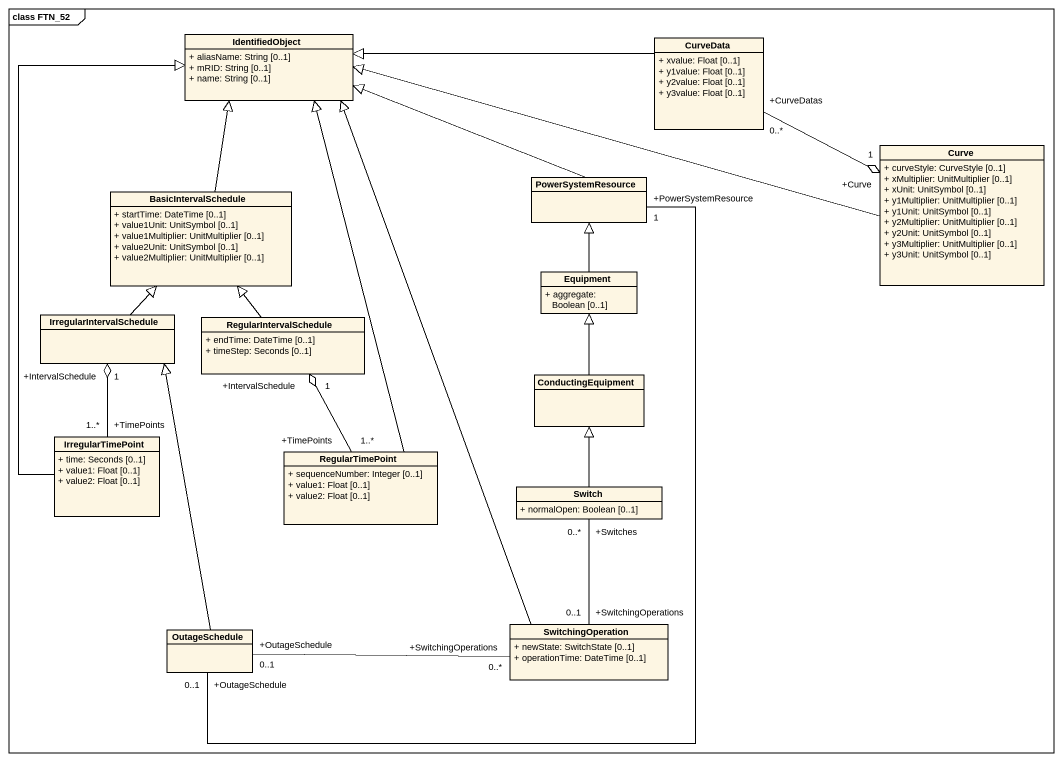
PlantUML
@startuml
mainframe class FTN_52
hide circle
hide empty members
skinparam classAttributeIconSize 0
class IdentifiedObject {
  + aliasName: String [0..1]
  + mRID: String [0..1]
  + name: String [0..1]
}
class CurveData {
  + xvalue: Float [0..1]
  + y1value: Float [0..1]
  + y2value: Float [0..1]
  + y3value: Float [0..1]
}
class Curve {
  + curveStyle: CurveStyle [0..1]
  + xMultiplier: UnitMultiplier [0..1]
  + xUnit: UnitSymbol [0..1]
  + y1Multiplier: UnitMultiplier [0..1]
  + y1Unit: UnitSymbol [0..1]
  + y2Multiplier: UnitMultiplier [0..1]
  + y2Unit: UnitSymbol [0..1]
  + y3Multiplier: UnitMultiplier [0..1]
  + y3Unit: UnitSymbol [0..1]
}
class BasicIntervalSchedule {
  + startTime: DateTime [0..1]
  + value1Unit: UnitSymbol [0..1]
  + value1Multiplier: UnitMultiplier [0..1]
  + value2Unit: UnitSymbol [0..1]
  + value2Multiplier: UnitMultiplier [0..1]
}
class PowerSystemResource
class Equipment {
  + aggregate: Boolean [0..1]
}
class IrregularIntervalSchedule
class RegularIntervalSchedule {
  + endTime: DateTime [0..1]
  + timeStep: Seconds [0..1]
}
class ConductingEquipment
class IrregularTimePoint {
  + time: Seconds [0..1]
  + value1: Float [0..1]
  + value2: Float [0..1]
}
class RegularTimePoint {
  + sequenceNumber: Integer [0..1]
  + value1: Float [0..1]
  + value2: Float [0..1]
}
class Switch {
  + normalOpen: Boolean [0..1]
}
class SwitchingOperation {
  + newState: SwitchState [0..1]
  + operationTime: DateTime [0..1]
}
class OutageSchedule
CurveData -left-|> IdentifiedObject
CurveData "+CurveDatas\n0..*" -right-o "+Curve\n1" Curve
Curve -left-|> IdentifiedObject
BasicIntervalSchedule -up-|> IdentifiedObject
PowerSystemResource -left-|> IdentifiedObject
Equipment -up-|> PowerSystemResource
IrregularIntervalSchedule -up-|> BasicIntervalSchedule
IrregularIntervalSchedule "+IntervalSchedule\n1" o-- "+TimePoints\n1..*" IrregularTimePoint
RegularIntervalSchedule -up-|> BasicIntervalSchedule
RegularIntervalSchedule "+IntervalSchedule\n1" o-- "+TimePoints\n1..*" RegularTimePoint
ConductingEquipment -up-|> Equipment
IrregularTimePoint -up-|> IdentifiedObject
RegularTimePoint -up-|> IdentifiedObject
Switch -up-|> ConductingEquipment
SwitchingOperation -up-|> IdentifiedObject
SwitchingOperation "+SwitchingOperations\n0..1" -up- "+Switches\n0..*" Switch
SwitchingOperation "+SwitchingOperations\n0..*" -left- "+OutageSchedule\n0..1" OutageSchedule
OutageSchedule "+OutageSchedule\n0..1" -up- "+PowerSystemResource\n1" PowerSystemResource
OutageSchedule -up-|> IrregularIntervalSchedule
@enduml
